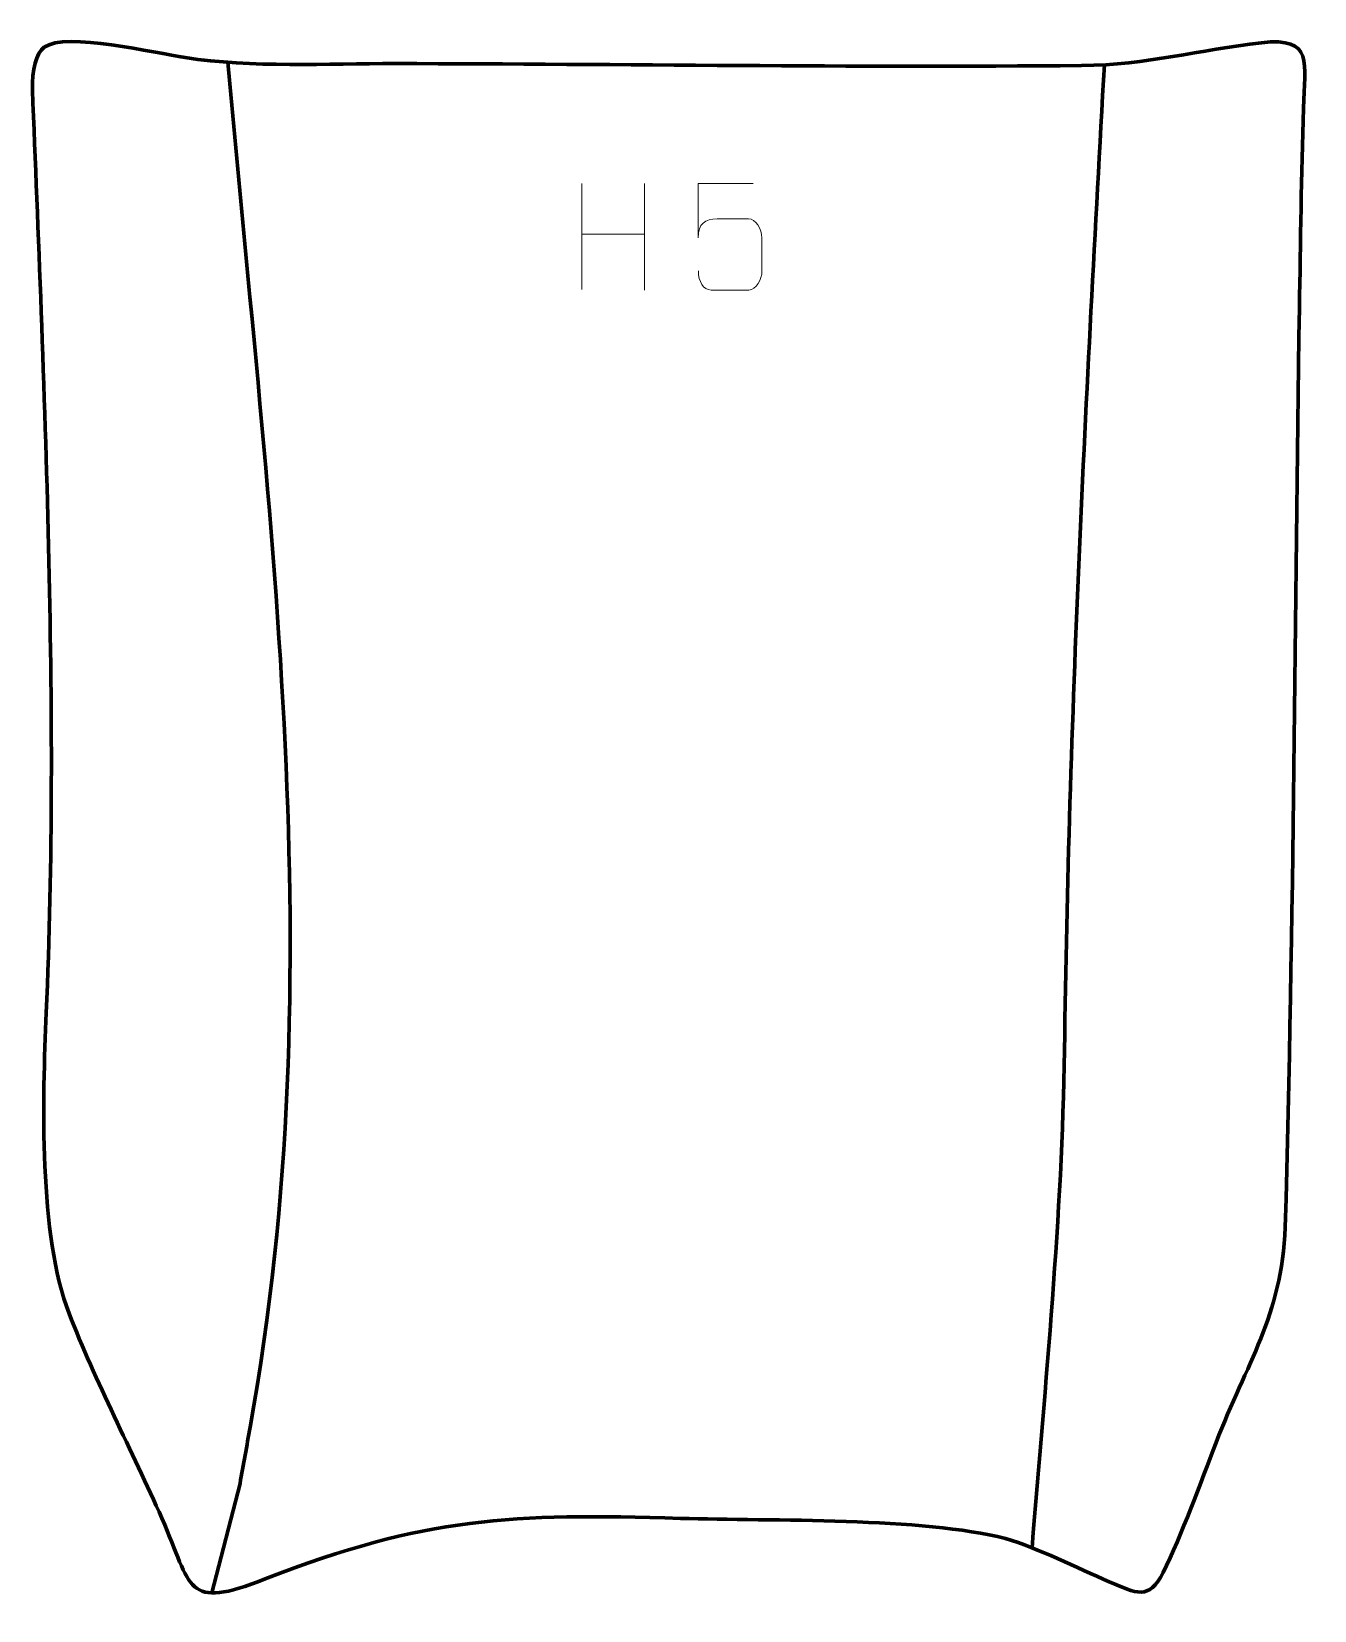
# Model space of a CAD drawing. Header units: millimetres. Extents: x -139 to 160, y -175 to 194.
import ezdxf

# ---------------------------------------------------------------- set-up
doc = ezdxf.new("R2010")
doc.units = ezdxf.units.MM
doc.header["$MEASUREMENT"] = 0
doc.layers.add('layer 1', color=7, linetype='Continuous')
doc.layers.add('layer 2', color=7, linetype='Continuous')

msp = doc.modelspace()

# ---------------------------------------------------------------- linework, layer by layer
at = {"layer": 'layer 1', "color": 142, "lineweight": 158}
for points, knots in [([(-93.5021, 186.4826), (-84.0503, 79.7915), (-69.035, -25.8485), (-88.2784, -132.4758), (-88.2784, -132.4758), (-89.0724, -136.8752), (-89.8662, -141.2747), (-90.6601, -145.6741), (-90.6601, -145.6741), (-90.6601, -145.6741), (-97.2717, -171.2608), (-97.2717, -171.2608)], [0, 0, 0, 0, 0.25, 0.25, 0.25, 0.25, 0.5, 0.5, 0.5, 0.5, 1, 1, 1, 1]), ([(111.2792, 185.9061), (106.9289, 108.8923), (102.9862, 32.7937), (101.9494, -44.3805), (101.9494, -44.3805), (101.4269, -83.2684), (97.4955, -122.012), (94.3754, -160.7503)], [0, 0, 0, 0, 0.33333333, 0.33333333, 0.33333333, 0.33333333, 1, 1, 1, 1])]:
    msp.add_open_spline(points, degree=3, knots=knots, dxfattribs=at)
at = {"layer": 'layer 2', "color": 242, "lineweight": 158}
msp.add_open_spline([(-54.3909, 186.1805), (-1.0497, 186.0951), (52.6675, 185.2545), (105.9508, 185.7235), (105.9508, 185.7235), (121.3574, 185.8592), (133.3397, 189.415), (147.9647, 191.0628), (147.9647, 191.0628), (160.3414, 192.4573), (158.0728, 186.313), (157.7631, 175.7613), (157.7631, 175.7613), (157.3055, 160.1714), (157.0902, 144.5856), (156.841, 128.9919), (156.841, 128.9919), (155.7203, 57.4568), (155.5864, -14.306), (153.5228, -85.7968), (153.5228, -85.7968), (152.6734, -106.5671), (144.5161, -117.5216), (137.3605, -136.1281), (137.3605, -136.1281), (133.8016, -145.4502), (129.3153, -157.8102), (124.9915, -166.4989), (124.9915, -166.4989), (121.6861, -173.1412), (118.7487, -171.3303), (112.3939, -168.6362), (112.3939, -168.6362), (104.8561, -165.4405), (95.8499, -160.7751), (88.1711, -158.5563), (88.1711, -158.5563), (68.8402, -153.5698), (33.5263, -154.4633), (12.2448, -153.8281), (12.2448, -153.8281), (-27.1426, -152.6523), (-47.379, -153.4305), (-84.7533, -167.996), (-84.7533, -167.996), (-103.6093, -175.3445), (-101.8138, -170.1876), (-108.8955, -153.8012), (-108.8955, -153.8012), (-115.8469, -138.2157), (-124.5006, -121.6681), (-130.5982, -105.9786), (-130.5982, -105.9786), (-137.6556, -87.8195), (-136.8182, -55.774), (-135.917, -35.6362), (-135.917, -35.6362), (-132.8153, 33.675), (-136.5185, 113.8888), (-139.1678, 180.0306), (-139.1678, 180.0306), (-139.3539, 184.6761), (-138.242, 188.643), (-136.3858, 190.0102), (-136.3858, 190.0102), (-131.4225, 193.6657), (-110.4062, 188.6383), (-103.4616, 187.5711), (-103.4616, 187.5711), (-88.0187, 185.198), (-70.1414, 186.1737), (-54.3909, 186.1805)], degree=3, knots=[0, 0, 0, 0, 0.05263158, 0.05263158, 0.05263158, 0.05263158, 0.10526316, 0.10526316, 0.10526316, 0.10526316, 0.15789474, 0.15789474, 0.15789474, 0.15789474, 0.21052632, 0.21052632, 0.21052632, 0.21052632, 0.26315789, 0.26315789, 0.26315789, 0.26315789, 0.31578947, 0.31578947, 0.31578947, 0.31578947, 0.36842105, 0.36842105, 0.36842105, 0.36842105, 0.42105263, 0.42105263, 0.42105263, 0.42105263, 0.47368421, 0.47368421, 0.47368421, 0.47368421, 0.52631579, 0.52631579, 0.52631579, 0.52631579, 0.57894737, 0.57894737, 0.57894737, 0.57894737, 0.63157895, 0.63157895, 0.63157895, 0.63157895, 0.68421053, 0.68421053, 0.68421053, 0.68421053, 0.73684211, 0.73684211, 0.73684211, 0.73684211, 0.78947368, 0.78947368, 0.78947368, 0.78947368, 0.84210526, 0.84210526, 0.84210526, 0.84210526, 0.89473684, 0.89473684, 0.89473684, 0.89473684, 1, 1, 1, 1], dxfattribs=at)
at = {"layer": 'layer 2', "color": 250, "lineweight": 9}
for points in [[(-10.8205, 158.1913), (-10.8205, 158.1913), (-10.8205, 133.4138), (-10.8205, 133.4138)], [(3.8228, 158.1913), (3.8228, 158.1913), (3.8228, 133.2378), (3.8228, 133.2378)], [(-10.8205, 146.309), (-10.8205, 146.309), (3.8228, 146.3094), (3.8228, 146.3094)]]:
    msp.add_open_spline(points, degree=3, dxfattribs=at)
msp.add_open_spline([(29.2169, 158.1693), (29.2169, 158.1693), (16.3652, 158.1693), (16.3652, 158.1693), (16.3652, 158.1693), (16.3655, 153.9387), (16.3655, 149.7078), (16.3652, 145.4766), (16.3652, 145.4766), (16.3649, 148.7867), (17.9959, 149.8585), (20.8079, 149.919), (20.8079, 149.919), (23.2475, 149.9193), (25.687, 149.9193), (28.1262, 149.919), (28.1262, 149.919), (29.776, 149.9258), (31.2509, 147.5453), (31.2794, 145.4766), (31.2794, 145.4766), (31.2791, 142.8893), (31.2791, 140.3017), (31.2794, 137.714), (31.2794, 137.714), (31.3256, 135.7546), (29.8262, 133.3183), (28.2003, 133.2598), (28.2003, 133.2598), (26.2438, 133.2601), (21.3488, 133.2601), (19.3918, 133.2598), (19.3918, 133.2598), (17.5463, 133.251), (16.4392, 135.2158), (16.4184, 137.7669)], degree=3, knots=[0, 0, 0, 0, 0.1, 0.1, 0.1, 0.1, 0.2, 0.2, 0.2, 0.2, 0.3, 0.3, 0.3, 0.3, 0.4, 0.4, 0.4, 0.4, 0.5, 0.5, 0.5, 0.5, 0.6, 0.6, 0.6, 0.6, 0.7, 0.7, 0.7, 0.7, 0.8, 0.8, 0.8, 0.8, 1, 1, 1, 1], dxfattribs=at)

doc.saveas('drawing.dxf')
